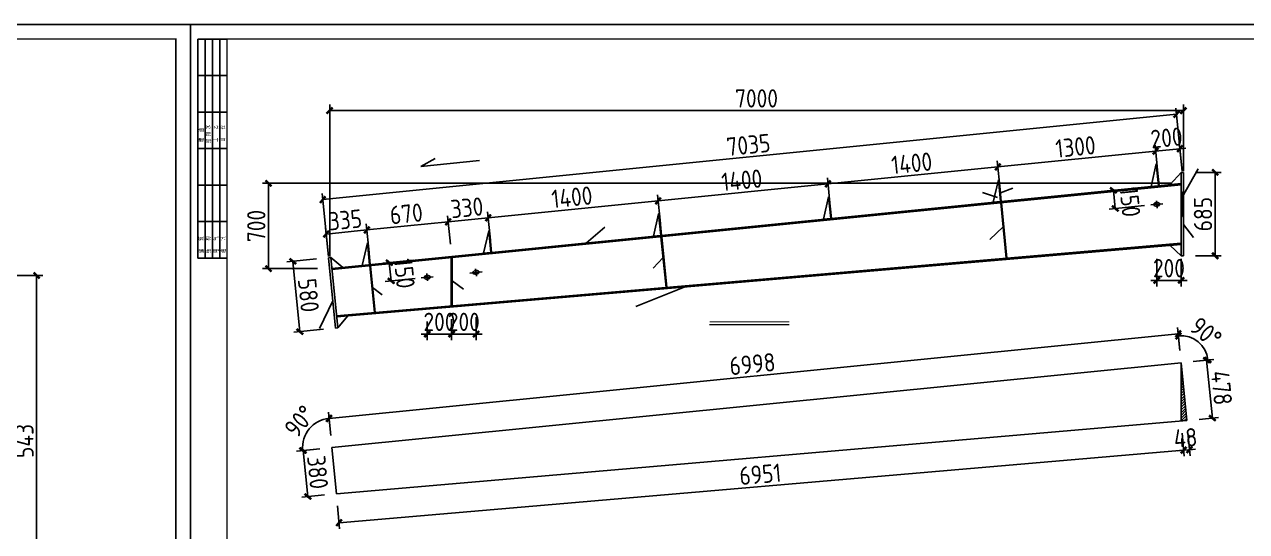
# Model space of a CAD drawing. Extents: x -41778 to 305453, y -85562 to 95360.
# Drawn here: x 130352 to 150394, y -46390 to -38070 of the extents above; entities that cross this region are included whole.
import ezdxf

# ---------------------------------------------------------------- set-up
doc = ezdxf.new("R2010")
doc.units = 0
doc.header["$LTSCALE"] = 1000
doc.header["$MEASUREMENT"] = 0
doc.layers.add('_TCH_MASK', color=7, linetype='Continuous')
doc.layers.add('PUB_TITLE', color=4, linetype='Continuous')
doc.styles.get("Standard").update_dxf_attribs({"font": 'gbenor.shx', "bigfont": 'gbcbig.shx'})
doc.dimstyles.get("Standard").update_dxf_attribs({"dimscale": 100, "dimtxt": 3.5, "dimasz": 1, "dimexe": 2.5, "dimexo": 3, "dimgap": 1.5, "dimtad": 1, "dimdec": 0, "dimzin": 0, "dimdsep": 46, "dimtxsty": 'Standard', "dimblk": 'ARCHTICK', "dimcen": 0.09, "dimadec": 0, "dimazin": 0, "dimtfac": 1, "dimtdec": 0, "dimtix": 1, "dimtmove": 2, "dimatfit": 3, "dimfxl": 1, "dimtolj": 1, "dimtzin": 0, "dimarcsym": 0})

# ---------------------------------------------------------------- blocks, each defined once
blk = doc.blocks.new('$titleblk$00000095')
for p, q in [((-150, 20), (-150, 0)), ((-150, 20), (0, 20)), ((-125, 20), (-125, 0)), ((-100, 20), (-100, 0)), ((-75, 20), (-75, 0)), ((-75, 20), (-75, 0)), ((-50, 20), (-50, 0)), ((-25, 20), (-25, 0)), ((0, 20), (0, 0)), ((-150, 15), (-75, 15)), ((-150, 10), (-75, 10)), ((-75, 15), (0, 15)), ((-75, 10), (0, 10)), ((-150, 5), (-75, 5)), ((-75, 5), (0, 5))]:
    blk.add_line(p, q)
at = {"width": 0.8}
for s, p in [('建   筑', (-146.45, 15.65)), ('暖  通', (-70.35, 15.73)), ('结   构', (-146.45, 10.91)), ('电   气', (-146.45, 5.65)), ('给 排 水', (-71.03, 10.9)), ('工   艺', (-70.35, 6.13)), ('通   讯', (-146.45, 0.88)), ('自   控', (-70.35, 1.24))]:
    blk.add_text(s, height=3.509, dxfattribs=at).set_placement(p)
blk = doc.blocks.new('新块')
at = {"layer": 'PUB_TITLE'}
blk.add_lwpolyline([(-47560, 0), (0, 0), (0, 33640), (-47560, 33640)], close=True, dxfattribs=at)
at = {"layer": 'PUB_TITLE', "const_width": 40}
blk.add_lwpolyline([(-46560, 400), (-400, 400), (-400, 33240), (-46560, 33240)], close=True, dxfattribs=at)
at = {"layer": 'PUB_TITLE', "xscale": 40, "yscale": 40, "zscale": 40, "rotation": 90}
blk.add_blockref('$titleblk$00000095', (-46560, 33240), dxfattribs=at)
for tag, p in [('审定人', (-8147, 838)), ('审核人', (-8147, 641)), ('设计负责人', (-6745, 649)), ('校对', (-6621, 837)), ('工程名称', (-5026, 781)), ('图名', (-3347, 649)), ('日期', (-905, 632)), ('阶段', (-810, 832)), ('项目负责人', (-8228, 444)), ('设计人', (-6659, 447)), ('项目名称', (-5026, 479)), ('图号', (-1657, 502)), ('比例', (-810, 446))]:
    blk.add_attdef(tag, p, '', height=120)
blk = doc.blocks.new('_ArchTick')
at = {"color": 0, "linetype": 'ByBlock', "const_width": 0.4}
blk.add_lwpolyline([(-0.5, -0.5), (0.5, 0.5)], dxfattribs=at)
blk = doc.blocks.new('*D322')
at = {"layer": '_TCH_MASK', "color": 0, "lineweight": -2}
for p, q in [((129886, -42189), (130652, -42189)), ((130552, -47619), (130552, -42189)), ((129886, -47619), (130652, -47619))]:
    blk.add_line(p, q, dxfattribs=at)
at = {"layer": 'Defpoints', "color": 0}
for p in [(129686, -42189), (130552, -42189), (129686, -47619)]:
    blk.add_point(p, dxfattribs=at)
at = {"layer": '_TCH_MASK', "color": 0, "lineweight": -2, "xscale": 100, "yscale": 100, "zscale": 100}
for p, rotation in [((130552, -42189), 90), ((130552, -47619), 270)]:
    blk.add_blockref('_ArchTick', p, dxfattribs=dict(at, rotation=rotation))
at = {"layer": '_TCH_MASK', "color": 0, "lineweight": 15, "insert": (130352, -44904), "char_height": 300, "attachment_point": 5, "rotation": 90}
blk.add_mtext('\\A1;543', dxfattribs=at)
blk = doc.blocks.new('*D323')
at = {"layer": '_TCH_MASK', "color": 0, "lineweight": -2}
for p, q in [((149338, -40478), (149235, -39446)), ((149245, -39545), (135245, -40945)), ((135338, -41878), (135235, -40846))]:
    blk.add_line(p, q, dxfattribs=at)
at = {"layer": 'Defpoints', "color": 0}
for p in [(149358, -40677), (135245, -40945), (135358, -42077)]:
    blk.add_point(p, dxfattribs=at)
at = {"layer": '_TCH_MASK', "color": 0, "lineweight": -2, "xscale": 100, "yscale": 100, "zscale": 100}
for p, rotation in [((149245, -39545), 5.71059313750359), ((135245, -40945), 185.7105931375036)]:
    blk.add_blockref('_ArchTick', p, dxfattribs=dict(at, rotation=rotation))
at = {"layer": '_TCH_MASK', "color": 0, "lineweight": 15, "insert": (142225, -40046), "char_height": 300, "attachment_point": 5, "rotation": 5.7106}
blk.add_mtext('\\A1;7035', dxfattribs=at)
blk = doc.blocks.new('*D324')
at = {"layer": '_TCH_MASK', "color": 0, "lineweight": -2}
for p, q in [((135338, -41878), (135291, -41409)), ((135301, -41509), (135968, -41442)), ((136005, -41812), (135958, -41343))]:
    blk.add_line(p, q, dxfattribs=at)
at = {"layer": 'Defpoints', "color": 0}
for p in [(135968, -41442), (135358, -42077), (136024, -42011)]:
    blk.add_point(p, dxfattribs=at)
at = {"layer": '_TCH_MASK', "color": 0, "lineweight": -2, "xscale": 100, "yscale": 100, "zscale": 100}
for p, rotation in [((135301, -41509), 185.7105931375009), ((135968, -41442), 5.71059313750088)]:
    blk.add_blockref('_ArchTick', p, dxfattribs=dict(at, rotation=rotation))
at = {"layer": '_TCH_MASK', "color": 0, "lineweight": 15, "insert": (135614, -41277), "char_height": 300, "attachment_point": 5, "rotation": 5.7106}
blk.add_mtext('\\A1;335', dxfattribs=at)
blk = doc.blocks.new('*D325')
at = {"layer": '_TCH_MASK', "color": 0, "lineweight": -2}
for p, q in [((137338, -41678), (137291, -41209)), ((136005, -41812), (135958, -41343)), ((135968, -41442), (137301, -41309))]:
    blk.add_line(p, q, dxfattribs=at)
at = {"layer": 'Defpoints', "color": 0}
for p in [(137301, -41309), (137358, -41877), (136024, -42011)]:
    blk.add_point(p, dxfattribs=at)
at = {"layer": '_TCH_MASK', "color": 0, "lineweight": -2, "xscale": 100, "yscale": 100, "zscale": 100}
for p, rotation in [((137301, -41309), 5.710593137473629), ((135968, -41442), 185.7105931374736)]:
    blk.add_blockref('_ArchTick', p, dxfattribs=dict(at, rotation=rotation))
at = {"layer": '_TCH_MASK', "color": 0, "lineweight": 15, "insert": (136614, -41177), "char_height": 300, "attachment_point": 5, "rotation": 5.7106}
blk.add_mtext('\\A1;670', dxfattribs=at)
blk = doc.blocks.new('*D326')
at = {"layer": '_TCH_MASK', "color": 0, "lineweight": -2}
for p, q in [((137338, -41678), (137291, -41209)), ((137301, -41309), (137958, -41243)), ((137995, -41612), (137948, -41144))]:
    blk.add_line(p, q, dxfattribs=at)
at = {"layer": 'Defpoints', "color": 0}
for p in [(137958, -41243), (137358, -41877), (138014, -41812)]:
    blk.add_point(p, dxfattribs=at)
at = {"layer": '_TCH_MASK', "color": 0, "lineweight": -2, "xscale": 100, "yscale": 100, "zscale": 100}
for p, rotation in [((137301, -41309), 185.7105931374736), ((137958, -41243), 5.710593137473629)]:
    blk.add_blockref('_ArchTick', p, dxfattribs=dict(at, rotation=rotation))
at = {"layer": '_TCH_MASK', "color": 0, "lineweight": 15, "insert": (137609, -41077), "char_height": 300, "attachment_point": 5, "rotation": 5.7106}
blk.add_mtext('\\A1;330', dxfattribs=at)
blk = doc.blocks.new('*D327')
at = {"layer": '_TCH_MASK', "color": 0, "lineweight": -2}
for p, q in [((140781, -41334), (140734, -40865)), ((137958, -41243), (140744, -40965)), ((137995, -41612), (137948, -41144))]:
    blk.add_line(p, q, dxfattribs=at)
at = {"layer": 'Defpoints', "color": 0}
for p in [(140744, -40965), (140801, -41533), (138014, -41812)]:
    blk.add_point(p, dxfattribs=at)
at = {"layer": '_TCH_MASK', "color": 0, "lineweight": -2, "xscale": 100, "yscale": 100, "zscale": 100}
for p, rotation in [((140744, -40965), 5.710593137473629), ((137958, -41243), 185.7105931374736)]:
    blk.add_blockref('_ArchTick', p, dxfattribs=dict(at, rotation=rotation))
at = {"layer": '_TCH_MASK', "color": 0, "lineweight": 15, "insert": (139331, -40905), "char_height": 300, "attachment_point": 5, "rotation": 5.7106}
blk.add_mtext('\\A1;1400', dxfattribs=at)
blk = doc.blocks.new('*D328')
at = {"layer": '_TCH_MASK', "color": 0, "lineweight": -2}
for p, q in [((143567, -41055), (143520, -40587)), ((140781, -41334), (140734, -40865)), ((140744, -40965), (143530, -40686))]:
    blk.add_line(p, q, dxfattribs=at)
at = {"layer": 'Defpoints', "color": 0}
for p in [(143530, -40686), (143587, -41254), (140801, -41533)]:
    blk.add_point(p, dxfattribs=at)
at = {"layer": '_TCH_MASK', "color": 0, "lineweight": -2, "xscale": 100, "yscale": 100, "zscale": 100}
for p, rotation in [((143530, -40686), 5.710593137473629), ((140744, -40965), 185.7105931374736)]:
    blk.add_blockref('_ArchTick', p, dxfattribs=dict(at, rotation=rotation))
at = {"layer": '_TCH_MASK', "color": 0, "lineweight": 15, "insert": (142117, -40626), "char_height": 300, "attachment_point": 5, "rotation": 5.7106}
blk.add_mtext('\\A1;1400', dxfattribs=at)
blk = doc.blocks.new('*D329')
at = {"layer": '_TCH_MASK', "color": 0, "lineweight": -2}
for p, q in [((143530, -40686), (146316, -40408)), ((146353, -40777), (146306, -40308)), ((143567, -41055), (143520, -40587))]:
    blk.add_line(p, q, dxfattribs=at)
at = {"layer": 'Defpoints', "color": 0}
for p in [(146316, -40408), (146373, -40976), (143587, -41254)]:
    blk.add_point(p, dxfattribs=at)
at = {"layer": '_TCH_MASK', "color": 0, "lineweight": -2, "xscale": 100, "yscale": 100, "zscale": 100}
for p, rotation in [((146316, -40408), 5.710593137473629), ((143530, -40686), 185.7105931374736)]:
    blk.add_blockref('_ArchTick', p, dxfattribs=dict(at, rotation=rotation))
at = {"layer": '_TCH_MASK', "color": 0, "lineweight": 15, "insert": (144903, -40348), "char_height": 300, "attachment_point": 5, "rotation": 5.7106}
blk.add_mtext('\\A1;1400', dxfattribs=at)
blk = doc.blocks.new('*D330')
at = {"layer": '_TCH_MASK', "color": 0, "lineweight": -2}
for p, q in [((148940, -40518), (148893, -40049)), ((146316, -40408), (148903, -40149)), ((146353, -40777), (146306, -40308))]:
    blk.add_line(p, q, dxfattribs=at)
at = {"layer": 'Defpoints', "color": 0}
for p in [(148903, -40149), (148960, -40717), (146373, -40976)]:
    blk.add_point(p, dxfattribs=at)
at = {"layer": '_TCH_MASK', "color": 0, "lineweight": -2, "xscale": 100, "yscale": 100, "zscale": 100}
for p, rotation in [((148903, -40149), 5.710593137473629), ((146316, -40408), 185.7105931374736)]:
    blk.add_blockref('_ArchTick', p, dxfattribs=dict(at, rotation=rotation))
at = {"layer": '_TCH_MASK', "color": 0, "lineweight": 15, "insert": (147590, -40079), "char_height": 300, "attachment_point": 5, "rotation": 5.7106}
blk.add_mtext('\\A1;1300', dxfattribs=at)
blk = doc.blocks.new('*D331')
at = {"layer": '_TCH_MASK', "color": 0, "lineweight": -2}
for p, q in [((148940, -40518), (148893, -40049)), ((149338, -40478), (149291, -40009)), ((148903, -40149), (148804, -40159)), ((148903, -40149), (149301, -40109)), ((149301, -40109), (149401, -40099))]:
    blk.add_line(p, q, dxfattribs=at)
at = {"layer": 'Defpoints', "color": 0}
for p in [(149301, -40109), (149358, -40677), (148960, -40717)]:
    blk.add_point(p, dxfattribs=at)
at = {"layer": '_TCH_MASK', "color": 0, "lineweight": -2, "xscale": 100, "yscale": 100, "zscale": 100}
for p, rotation in [((148903, -40149), 5.710593137473614), ((149301, -40109), 185.7105931374736)]:
    blk.add_blockref('_ArchTick', p, dxfattribs=dict(at, rotation=rotation))
at = {"layer": '_TCH_MASK', "color": 0, "lineweight": 15, "insert": (149082, -39930), "char_height": 300, "attachment_point": 5, "rotation": 5.7106}
blk.add_mtext('\\A1;200', dxfattribs=at)
blk = doc.blocks.new('*D332')
at = {"layer": '_TCH_MASK', "color": 0, "lineweight": -2}
for p, q in [((135141, -41918), (134654, -41967)), ((134869, -43111), (134754, -41957)), ((135256, -43072), (134770, -43121))]:
    blk.add_line(p, q, dxfattribs=at)
at = {"layer": 'Defpoints', "color": 0}
for p in [(134754, -41957), (135340, -41898), (135455, -43052)]:
    blk.add_point(p, dxfattribs=at)
at = {"layer": '_TCH_MASK', "color": 0, "lineweight": -2, "xscale": 100, "yscale": 100, "zscale": 100}
for p, rotation in [((134754, -41957), 95.71059313750365), ((134869, -43111), 275.7105931375036)]:
    blk.add_blockref('_ArchTick', p, dxfattribs=dict(at, rotation=rotation))
at = {"layer": '_TCH_MASK', "color": 0, "lineweight": 15, "insert": (135011, -42514), "char_height": 300, "attachment_point": 5, "rotation": 275.7106}
blk.add_mtext('\\A1;580', dxfattribs=at)
blk = doc.blocks.new('*D333')
at = {"layer": '_TCH_MASK', "color": 0, "lineweight": -2}
for p, q in [((149558, -40497), (149980, -40497)), ((149880, -41867), (149880, -40497)), ((149558, -41867), (149980, -41867))]:
    blk.add_line(p, q, dxfattribs=at)
at = {"layer": 'Defpoints', "color": 0}
for p in [(149358, -40497), (149880, -40497), (149358, -41867)]:
    blk.add_point(p, dxfattribs=at)
at = {"layer": '_TCH_MASK', "color": 0, "lineweight": -2, "xscale": 100, "yscale": 100, "zscale": 100}
for p, rotation in [((149880, -40497), 90), ((149880, -41867), 270)]:
    blk.add_blockref('_ArchTick', p, dxfattribs=dict(at, rotation=rotation))
at = {"layer": '_TCH_MASK', "color": 0, "lineweight": 15, "insert": (149680, -41182), "char_height": 300, "attachment_point": 5, "rotation": 90}
blk.add_mtext('\\A1;685', dxfattribs=at)
blk = doc.blocks.new('*D334')
at = {"layer": '_TCH_MASK', "color": 0, "lineweight": -2}
for p, q in [((136958, -42943), (136958, -43250)), ((137358, -42908), (137358, -43250)), ((136958, -43150), (136858, -43150)), ((136958, -43150), (137358, -43150)), ((137358, -43150), (137458, -43150))]:
    blk.add_line(p, q, dxfattribs=at)
at = {"layer": 'Defpoints', "color": 0}
for p in [(136958, -42743), (137358, -42708), (137358, -43150)]:
    blk.add_point(p, dxfattribs=at)
at = {"layer": '_TCH_MASK', "color": 0, "lineweight": -2, "xscale": 100, "yscale": 100, "zscale": 100}
blk.add_blockref('_ArchTick', (136958, -43150), dxfattribs=at)
at = {"layer": '_TCH_MASK', "color": 0, "lineweight": -2, "xscale": 100, "yscale": 100, "zscale": 100, "rotation": 180}
blk.add_blockref('_ArchTick', (137358, -43150), dxfattribs=at)
at = {"layer": '_TCH_MASK', "color": 0, "lineweight": 15, "insert": (137158, -42950), "char_height": 300, "attachment_point": 5}
blk.add_mtext('\\A1;200', dxfattribs=at)
blk = doc.blocks.new('*D335')
at = {"layer": '_TCH_MASK', "color": 0, "lineweight": -2}
for p, q in [((137758, -42874), (137758, -43250)), ((137358, -42908), (137358, -43250)), ((137358, -43150), (137258, -43150)), ((137358, -43150), (137758, -43150)), ((137758, -43150), (137858, -43150))]:
    blk.add_line(p, q, dxfattribs=at)
at = {"layer": 'Defpoints', "color": 0}
for p in [(137758, -42674), (137358, -42708), (137758, -43150)]:
    blk.add_point(p, dxfattribs=at)
at = {"layer": '_TCH_MASK', "color": 0, "lineweight": -2, "xscale": 100, "yscale": 100, "zscale": 100}
blk.add_blockref('_ArchTick', (137358, -43150), dxfattribs=at)
at = {"layer": '_TCH_MASK', "color": 0, "lineweight": -2, "xscale": 100, "yscale": 100, "zscale": 100, "rotation": 180}
blk.add_blockref('_ArchTick', (137758, -43150), dxfattribs=at)
at = {"layer": '_TCH_MASK', "color": 0, "lineweight": 15, "insert": (137558, -42950), "char_height": 300, "attachment_point": 5}
blk.add_mtext('\\A1;200', dxfattribs=at)
blk = doc.blocks.new('*D336')
at = {"layer": '_TCH_MASK', "color": 0, "lineweight": -2}
for p, q in [((136729, -41940), (136237, -41989)), ((136366, -42278), (136336, -41979)), ((136759, -42239), (136267, -42288))]:
    blk.add_line(p, q, dxfattribs=at)
at = {"layer": 'Defpoints', "color": 0}
for p in [(136336, -41979), (136928, -41920), (136958, -42219)]:
    blk.add_point(p, dxfattribs=at)
at = {"layer": '_TCH_MASK', "color": 0, "lineweight": -2, "xscale": 100, "yscale": 100, "zscale": 100}
for p, rotation in [((136336, -41979), 95.71059313750197), ((136366, -42278), 275.710593137502)]:
    blk.add_blockref('_ArchTick', p, dxfattribs=dict(at, rotation=rotation))
at = {"layer": '_TCH_MASK', "color": 0, "lineweight": 15, "insert": (136585, -42156), "char_height": 300, "attachment_point": 5, "rotation": 275.7106}
blk.add_mtext('\\A1;150', dxfattribs=at)
blk = doc.blocks.new('*D337')
at = {"layer": '_TCH_MASK', "color": 0, "lineweight": -2}
for p, q in [((148922, -41915), (148922, -42369)), ((149322, -41915), (149322, -42369)), ((148922, -42269), (148822, -42269)), ((148922, -42269), (149322, -42269)), ((149322, -42269), (149422, -42269))]:
    blk.add_line(p, q, dxfattribs=at)
at = {"layer": 'Defpoints', "color": 0}
for p in [(148922, -41715), (149322, -41715), (149322, -42269)]:
    blk.add_point(p, dxfattribs=at)
at = {"layer": '_TCH_MASK', "color": 0, "lineweight": -2, "xscale": 100, "yscale": 100, "zscale": 100}
blk.add_blockref('_ArchTick', (148922, -42269), dxfattribs=at)
at = {"layer": '_TCH_MASK', "color": 0, "lineweight": -2, "xscale": 100, "yscale": 100, "zscale": 100, "rotation": 180}
blk.add_blockref('_ArchTick', (149322, -42269), dxfattribs=at)
at = {"layer": '_TCH_MASK', "color": 0, "lineweight": 15, "insert": (149122, -42069), "char_height": 300, "attachment_point": 5}
blk.add_mtext('\\A1;200', dxfattribs=at)
blk = doc.blocks.new('*D338')
at = {"layer": '_TCH_MASK', "color": 0, "lineweight": -2}
for p, q in [((148693, -40744), (148111, -40802)), ((148241, -41090), (148211, -40792)), ((148723, -41042), (148141, -41100))]:
    blk.add_line(p, q, dxfattribs=at)
at = {"layer": 'Defpoints', "color": 0}
for p in [(148211, -40792), (148892, -40724), (148922, -41022)]:
    blk.add_point(p, dxfattribs=at)
at = {"layer": '_TCH_MASK', "color": 0, "lineweight": -2, "xscale": 100, "yscale": 100, "zscale": 100}
for p, rotation in [((148211, -40792), 95.71059313750158), ((148241, -41090), 275.7105931375016)]:
    blk.add_blockref('_ArchTick', p, dxfattribs=dict(at, rotation=rotation))
at = {"layer": '_TCH_MASK', "color": 0, "lineweight": 15, "insert": (148484, -40984), "char_height": 300, "attachment_point": 5, "rotation": 275.7106}
blk.add_mtext('\\A1;150', dxfattribs=at)
blk = doc.blocks.new('*D339')
at = {"layer": '_TCH_MASK', "color": 0, "lineweight": -2}
for p, q in [((135358, -41877), (135358, -39384)), ((149358, -40477), (149358, -39384)), ((135358, -39484), (149358, -39484))]:
    blk.add_line(p, q, dxfattribs=at)
at = {"layer": 'Defpoints', "color": 0}
for p in [(149358, -39484), (149358, -40677), (135358, -42077)]:
    blk.add_point(p, dxfattribs=at)
at = {"layer": '_TCH_MASK', "color": 0, "lineweight": -2, "xscale": 100, "yscale": 100, "zscale": 100, "rotation": 180}
blk.add_blockref('_ArchTick', (135358, -39484), dxfattribs=at)
at = {"layer": '_TCH_MASK', "color": 0, "lineweight": -2, "xscale": 100, "yscale": 100, "zscale": 100}
blk.add_blockref('_ArchTick', (149358, -39484), dxfattribs=at)
at = {"layer": '_TCH_MASK', "color": 0, "lineweight": 15, "insert": (142358, -39284), "char_height": 300, "attachment_point": 5}
blk.add_mtext('\\A1;7000', dxfattribs=at)
blk = doc.blocks.new('*D340')
at = {"layer": '_TCH_MASK', "color": 0, "lineweight": -2}
for p, q in [((149158, -40677), (134255, -40677)), ((134355, -40677), (134355, -42077)), ((135158, -42077), (134255, -42077))]:
    blk.add_line(p, q, dxfattribs=at)
at = {"layer": 'Defpoints', "color": 0}
for p in [(149358, -40677), (134355, -42077), (135358, -42077)]:
    blk.add_point(p, dxfattribs=at)
at = {"layer": '_TCH_MASK', "color": 0, "lineweight": -2, "xscale": 100, "yscale": 100, "zscale": 100}
for p, rotation in [((134355, -40677), 90), ((134355, -42077), 270)]:
    blk.add_blockref('_ArchTick', p, dxfattribs=dict(at, rotation=rotation))
at = {"layer": '_TCH_MASK', "color": 0, "lineweight": 15, "insert": (134155, -41377), "char_height": 300, "attachment_point": 5, "rotation": 90}
blk.add_mtext('\\A1;700', dxfattribs=at)
blk = doc.blocks.new('*D341')
at = {"layer": '_TCH_MASK', "color": 0, "lineweight": -2}
for p, q in [((149302, -43420), (149264, -43045)), ((135348, -44537), (149274, -43145)), ((135376, -44813), (135338, -44438))]:
    blk.add_line(p, q, dxfattribs=at)
at = {"layer": 'Defpoints', "color": 0}
for p in [(149274, -43145), (149322, -43619), (135396, -45012)]:
    blk.add_point(p, dxfattribs=at)
at = {"layer": '_TCH_MASK', "color": 0, "lineweight": -2, "xscale": 100, "yscale": 100, "zscale": 100}
for p, rotation in [((149274, -43145), 5.710593137499696), ((135348, -44537), 185.7105931374997)]:
    blk.add_blockref('_ArchTick', p, dxfattribs=dict(at, rotation=rotation))
at = {"layer": '_TCH_MASK', "color": 0, "lineweight": 15, "insert": (142291, -43642), "char_height": 300, "attachment_point": 5, "rotation": 5.7106}
blk.add_mtext('\\A1;6998', dxfattribs=at)
blk = doc.blocks.new('*D342')
at = {"layer": '_TCH_MASK', "color": 0, "lineweight": -2}
for p, q in [((135197, -45032), (134825, -45069)), ((135000, -45816), (134924, -45059)), ((135272, -45789), (134900, -45826))]:
    blk.add_line(p, q, dxfattribs=at)
at = {"layer": 'Defpoints', "color": 0}
for p in [(134924, -45059), (135396, -45012), (135471, -45769)]:
    blk.add_point(p, dxfattribs=at)
at = {"layer": '_TCH_MASK', "color": 0, "lineweight": -2, "xscale": 100, "yscale": 100, "zscale": 100}
for p, rotation in [((134924, -45059), 95.71059313749835), ((135000, -45816), 275.7105931374983)]:
    blk.add_blockref('_ArchTick', p, dxfattribs=dict(at, rotation=rotation))
at = {"layer": '_TCH_MASK', "color": 0, "lineweight": 15, "insert": (135161, -45418), "char_height": 300, "attachment_point": 5, "rotation": 275.7106}
blk.add_mtext('\\A1;380', dxfattribs=at)
blk = doc.blocks.new('*D345')
at = {"layer": '_TCH_MASK', "color": 0, "lineweight": -2}
for p, q in [((149521, -43600), (149838, -43568)), ((149834, -44529), (149739, -43578)), ((149616, -44551), (149933, -44519))]:
    blk.add_line(p, q, dxfattribs=at)
at = {"layer": 'Defpoints', "color": 0}
for p in [(149322, -43619), (149739, -43578), (149417, -44571)]:
    blk.add_point(p, dxfattribs=at)
at = {"layer": '_TCH_MASK', "color": 0, "lineweight": -2, "xscale": 100, "yscale": 100, "zscale": 100}
for p, rotation in [((149739, -43578), 95.7105931374978), ((149834, -44529), 275.7105931374978)]:
    blk.add_blockref('_ArchTick', p, dxfattribs=dict(at, rotation=rotation))
at = {"layer": '_TCH_MASK', "color": 0, "lineweight": 15, "insert": (149985, -44033), "char_height": 300, "attachment_point": 5, "rotation": 275.7106}
blk.add_mtext('\\A1;478', dxfattribs=at)
blk = doc.blocks.new('*D346')
at = {"layer": '_TCH_MASK', "color": 0, "lineweight": -2}
for p, q in [((149339, -44778), (149371, -45155)), ((149434, -44770), (149467, -45147)), ((149363, -45055), (149263, -45064)), ((149458, -45047), (149363, -45055)), ((149458, -45047), (149558, -45039))]:
    blk.add_line(p, q, dxfattribs=at)
at = {"layer": 'Defpoints', "color": 0}
for p in [(149322, -44579), (149417, -44571), (149363, -45055)]:
    blk.add_point(p, dxfattribs=at)
at = {"layer": '_TCH_MASK', "color": 0, "lineweight": -2, "xscale": 100, "yscale": 100, "zscale": 100}
for p, rotation in [((149363, -45055), 4.910748881616737), ((149458, -45047), 184.9107488816168)]:
    blk.add_blockref('_ArchTick', p, dxfattribs=dict(at, rotation=rotation))
at = {"layer": '_TCH_MASK', "color": 0, "lineweight": 15, "insert": (149393, -44852), "char_height": 300, "attachment_point": 5, "rotation": 4.9107}
blk.add_mtext('\\A1;48', dxfattribs=at)
blk = doc.blocks.new('*D347')
at = {"layer": '_TCH_MASK', "color": 0, "lineweight": -2}
for p, q in [((149339, -44778), (149371, -45155)), ((149363, -45055), (135512, -46245)), ((135489, -45968), (135521, -46345))]:
    blk.add_line(p, q, dxfattribs=at)
at = {"layer": 'Defpoints', "color": 0}
for p in [(149322, -44579), (135471, -45769), (135512, -46245)]:
    blk.add_point(p, dxfattribs=at)
at = {"layer": '_TCH_MASK', "color": 0, "lineweight": -2, "xscale": 100, "yscale": 100, "zscale": 100}
for p, rotation in [((149363, -45055), 4.910748881620587), ((135512, -46245), 184.9107488816205)]:
    blk.add_blockref('_ArchTick', p, dxfattribs=dict(at, rotation=rotation))
at = {"layer": '_TCH_MASK', "color": 0, "lineweight": 15, "insert": (142420, -45451), "char_height": 300, "attachment_point": 5, "rotation": 4.9107}
blk.add_mtext('\\A1;6951', dxfattribs=at)
blk = doc.blocks.new('*D348')
at = {"layer": '_TCH_MASK', "color": 0, "lineweight": -2}
for p, q in [((135376, -44813), (135338, -44432)), ((135197, -45032), (134816, -45070))]:
    blk.add_line(p, q, dxfattribs=at)
blk.add_arc((135396, -45012), 483, 95.7106, 185.7106, dxfattribs=at)
at = {"layer": 'Defpoints', "color": 0}
for p in [(149322, -43619), (135114, -44620), (135396, -45012), (135396, -45012), (135471, -45769)]:
    blk.add_point(p, dxfattribs=at)
at = {"layer": '_TCH_MASK', "color": 0, "lineweight": -2, "xscale": 100, "yscale": 100, "zscale": 100}
for p, rotation in [((135348, -44532), 5.710593137498641), ((134915, -45060), 275.7105931374997)]:
    blk.add_blockref('_ArchTick', p, dxfattribs=dict(at, rotation=rotation))
at = {"layer": '_TCH_MASK', "color": 0, "lineweight": 15, "insert": (134867, -44580), "char_height": 300, "attachment_point": 5, "rotation": 50.7106}
blk.add_mtext('\\A1;90°', dxfattribs=at)
blk = doc.blocks.new('*D349')
at = {"layer": '_TCH_MASK', "color": 0, "lineweight": -2}
for p, q in [((149302, -43420), (149268, -43081)), ((149521, -43600), (149860, -43566))]:
    blk.add_line(p, q, dxfattribs=at)
blk.add_arc((149322, -43619), 441, 5.7106, 95.7106, dxfattribs=at)
at = {"layer": 'Defpoints', "color": 0}
for p in [(149680, -43362), (149322, -43619), (149322, -43619), (149417, -44571), (135396, -45012)]:
    blk.add_point(p, dxfattribs=at)
at = {"layer": '_TCH_MASK', "color": 0, "lineweight": -2, "xscale": 100, "yscale": 100, "zscale": 100}
for p, rotation in [((149278, -43181), 185.7105931374991), ((149761, -43576), 275.7105931374997)]:
    blk.add_blockref('_ArchTick', p, dxfattribs=dict(at, rotation=rotation))
at = {"layer": '_TCH_MASK', "color": 0, "lineweight": 15, "insert": (149728, -43123), "char_height": 300, "attachment_point": 5, "rotation": 320.7106}
blk.add_mtext('\\A1;90°', dxfattribs=at)

msp = doc.modelspace()

# ---------------------------------------------------------------- hatches: boundary and pattern name
h = msp.add_hatch()
h.set_pattern_fill('ANSI31', color=256, scale=20, style=0)
h.set_pattern_definition([(45, (-887.048, 3544.83), (-22.45064, 22.45064), [])])
h.paths.add_polyline_path([(149321.9, -44578.8), (149417, -44570.6), (149321.9, -43619.5)])

# ---------------------------------------------------------------- linework, layer by layer
for p, q in [((136854.2, -40399.4), (137086.8, -40271)), ((137813.5, -40303.4), (136854.2, -40399.4)), ((148828.6, -40730.1), (148912.1, -40359.9)), ((148924.1, -40358.7), (148912.1, -40359.9)), ((148912.1, -40359.9), (148948, -40718.2)), ((148959.9, -40717), (148924.1, -40358.7)), ((149337.9, -40903.1), (149601.9, -40438.2)), ((149321.9, -40680.8), (135393.7, -42073.6)), ((146241.5, -40988.8), (146325, -40618.7)), ((146337, -40617.5), (146325, -40618.7)), ((146325, -40618.7), (146360.9, -40976.9)), ((146372.8, -40975.7), (146337, -40617.5)), ((149141.9, -40698.8), (149321.9, -40497.2)), ((149321.9, -40497.2), (149321.9, -41867.2)), ((149321.9, -40497.2), (149357.9, -40497.2)), ((149357.9, -40497.2), (149357.9, -41867.2)), ((149357.9, -40677.2), (149357.9, -41677.2)), ((149321.9, -40700.9), (135395.7, -42093.5)), ((146310, -40908.5), (146064.9, -40830.3)), ((146358.5, -40832.7), (146564, -40758.1)), ((148948, -40718.2), (148828.6, -40730.1)), ((143455.4, -41267.4), (143538.9, -40897.3)), ((143550.9, -40896.1), (143538.9, -40897.3)), ((143538.9, -40897.3), (143574.8, -41255.5)), ((143586.7, -41254.3), (143550.9, -40896.1)), ((146360.9, -40976.9), (146241.5, -40988.8)), ((146362.9, -40996.8), (146453.8, -41906.6)), ((146465.8, -41905.6), (146374.8, -40995.6)), ((148822.4, -41032.2), (149021.4, -41012.3)), ((148915.9, -40962.6), (148927.9, -41082)), ((140669.2, -41546), (140752.8, -41175.9)), ((140764.8, -41174.7), (140752.8, -41175.9)), ((140752.8, -41175.9), (140788.7, -41534.1)), ((140800.6, -41532.9), (140764.8, -41174.7)), ((143574.8, -41255.5), (143455.4, -41267.4)), ((137883.1, -41824.6), (137966.7, -41454.5)), ((137978.7, -41453.3), (137966.7, -41454.5)), ((137966.7, -41454.5), (138002.5, -41812.7)), ((138014.5, -41811.5), (137978.7, -41453.3)), ((139564.6, -41656.5), (139872, -41398.2)), ((146402.2, -41390.1), (146183.4, -41596.7)), ((149357.9, -41352), (149526.9, -41566.2)), ((149321.9, -41660.2), (135471.4, -42850.2)), ((149321.9, -41680.3), (135473.4, -42870.1)), ((135893.1, -42023.6), (135976.7, -41653.5)), ((135988.6, -41652.3), (135976.7, -41653.5)), ((135976.7, -41653.5), (136012.5, -42011.7)), ((136024.4, -42010.5), (135988.6, -41652.3)), ((140788.7, -41534.1), (140669.2, -41546)), ((140790.6, -41554), (140873.8, -42386)), ((140885.8, -42385), (140802.6, -41552.8)), ((138002.5, -41812.7), (137883.1, -41824.6)), ((149141.9, -41695.7), (149321.9, -41867.2)), ((149321.9, -41867.2), (149357.9, -41867.2)), ((135340, -41898.1), (135375.8, -41894.5)), ((135455.4, -43052.3), (135340, -41898.1)), ((135491.2, -43048.7), (135375.8, -41894.5)), ((135375.8, -41894.5), (135572.8, -42055.7)), ((136012.5, -42011.7), (135893.1, -42023.6)), ((136014.5, -42031.6), (136091, -42797)), ((136103, -42795.9), (136026.4, -42030.4)), ((137349.9, -42688.8), (137349.9, -41898.1)), ((137365.9, -42687.4), (137365.9, -41896.5)), ((137751.9, -42079), (137763.9, -42198.4)), ((140824.8, -41895.3), (140663.1, -42069.4)), ((136858.4, -42228.6), (137057.4, -42208.7)), ((136951.9, -42159), (136963.9, -42278.4)), ((137365.9, -42275.6), (137551.1, -42411.3)), ((137658.4, -42148.6), (137857.4, -42128.7)), ((136061.9, -42385.2), (136220.3, -42508.1)), ((141169.3, -42380.7), (140377.2, -42696.9)), ((135410.5, -42603.1), (135191.9, -43059.6)), ((135491.2, -43048.7), (135652.7, -42854.7)), ((135455.4, -43052.3), (135491.2, -43048.7)), ((149321.9, -43619.5), (135395.7, -45012.1)), ((149321.9, -43619.5), (149321.9, -44578.8)), ((149417, -44570.6), (149321.9, -43619.5)), ((149417, -44570.6), (135471.4, -45768.8)), ((135471.4, -45768.8), (135395.7, -45012.1))]:
    msp.add_line(p, q)
msp.add_lwpolyline([(149321.9, -40820.8), (149337.9, -40820.8), (149337.9, -41220.8), (149321.9, -41220.8)], close=True)
for centre in [(148921.9, -41022.3), (136957.9, -42218.7), (137757.9, -42138.7)]:
    msp.add_ellipse(centre, major_axis=(49.8, 5), ratio=0.6)
at = {"layer": '_TCH_MASK', "lineweight": 15}
msp.add_line((141589.5, -42994.3), (142895.3, -42994.3), dxfattribs=at)
at = {"layer": '_TCH_MASK', "lineweight": 15, "const_width": 20}
msp.add_lwpolyline([(142895.3, -42949), (141589.5, -42949)], dxfattribs=at)

# ---------------------------------------------------------------- block references
at = {"layer": '_TCH_MASK', "color": 0, "lineweight": 15, "xscale": 0.5991881125373766, "yscale": 0.5991881125373766, "zscale": 0.5991881126365302}
for p in [(133075, -58227.2), (161572.4, -58227.2)]:
    msp.add_blockref('新块', p, dxfattribs=at)

# ---------------------------------------------------------------- dimensions: what is measured, and where the dimension line sits
at = {"layer": '_TCH_MASK', "lineweight": 15}
for base, p1, p2, picture, middle in [((149357.9, -39483.9), (135357.9, -42077.2), (149357.9, -40677.2), '*D339', (142357.9, -39283.9)), ((149321.9, -42269.1), (148921.9, -41714.6), (149321.9, -41714.6), '*D337', (149121.9, -42069.1)), ((137757.9, -43150.2), (137357.9, -42708.2), (137757.9, -42673.8), '*D335', (137557.9, -42950.2)), ((137357.9, -43150.2), (136957.9, -42742.6), (137357.9, -42708.2), '*D334', (137157.9, -42950.2))]:
    dim = msp.add_linear_dim(base=base, p1=p1, p2=p2, dimstyle='Standard', override={"dimtxt": 3, "dimexe": 1, "dimexo": 2, "dimgap": 0.5, "dimlfac": 0.5}, dxfattribs=at)
    dim.commit()
    dim.dimension.update_dxf_attribs({"geometry": picture, "text_midpoint": middle})
for p1, p2, distance, picture, middle in [((149357.9, -40677.2), (135357.9, -42077.2), -1137.5, '*D323', (142224.8, -40046.3)), ((149357.9, -41867.2), (149357.9, -40497.2), -522.3, '*D333', (149680.2, -41182.2)), ((135357.9, -42077.2), (136024.4, -42010.5), 571, '*D324', (135614.4, -41276.7)), ((135455.4, -43052.3), (135340, -41898.1), 589.1, '*D332', (135010.5, -42513.9)), ((135395.7, -45012.1), (149321.9, -43619.5), 477.1, '*D341', (142291.4, -43642.1)), ((149417, -44570.6), (149321.9, -43619.5), -419, '*D345', (149985.4, -44033.5)), ((149417, -44570.6), (149321.9, -44578.8), 478.3, '*D346', (149393.3, -44852)), ((135471.4, -45768.8), (135395.7, -45012.1), 473.8, '*D342', (135161.2, -45417.7))]:
    dim = msp.add_aligned_dim(p1=p1, p2=p2, distance=distance, dimstyle='Standard', override={"dimtxt": 3, "dimexe": 1, "dimexo": 2, "dimgap": 0.5, "dimlfac": 0.5}, dxfattribs=at)
    dim.commit()
    dim.dimension.update_dxf_attribs({"geometry": picture, "text_midpoint": middle})
for base, p1, p2, angle, override, picture, middle in [((148903.1, -40148.8), (146372.8, -40975.7), (148959.9, -40717), 185.71059, {"dimtxt": 3, "dimexe": 1, "dimexo": 2, "dimgap": 0.5, "dimlfac": 0.5}, '*D330', (147589.6, -40079.1)), ((149301.1, -40109), (148959.9, -40717), (149357.9, -40677.2), 185.71059, {"dimtxt": 3, "dimexe": 1, "dimexo": 2, "dimgap": 0.5, "dimlfac": 0.5}, '*D331', (149082.2, -39929.9)), ((146316, -40407.5), (143586.7, -41254.3), (146372.8, -40975.7), 185.71059, {"dimtxt": 3, "dimexe": 1, "dimexo": 2, "dimgap": 0.5, "dimlfac": 0.5}, '*D329', (144903, -40347.8)), ((143529.9, -40686.1), (140800.6, -41532.9), (143586.7, -41254.3), 185.71059, {"dimtxt": 3, "dimexe": 1, "dimexo": 2, "dimgap": 0.5, "dimlfac": 0.5}, '*D328', (142116.9, -40626.4)), ((134355.1, -42077.2), (149357.9, -40677.2), (135357.9, -42077.2), 90, {"dimtxt": 3, "dimexe": 1, "dimexo": 2, "dimgap": 0.5, "dimlfac": 0.5}, '*D340', (134155.1, -41377.2)), ((140743.8, -40964.7), (138014.5, -41811.5), (140800.6, -41532.9), 185.71059, {"dimtxt": 3, "dimexe": 1, "dimexo": 2, "dimgap": 0.5, "dimlfac": 0.5}, '*D327', (139330.8, -40905)), ((137957.7, -41243.3), (137357.9, -41877.2), (138014.5, -41811.5), 185.71059, {"dimtxt": 3, "dimexe": 1, "dimexo": 2, "dimgap": 0.5, "dimlfac": 0.5}, '*D326', (137609.5, -41077.2)), ((137301.1, -41309), (136024.4, -42010.5), (137357.9, -41877.2), 185.71059, {"dimtxt": 3, "dimexe": 1, "dimexo": 2, "dimgap": 0.5, "dimlfac": 0.5}, '*D325', (136614.4, -41176.7)), ((130551.5, -42188.9), (129686.4, -47618.9), (129686.4, -42188.9), 90, {"dimtxt": 3, "dimexe": 1, "dimexo": 2, "dimgap": 0.5, "dimlfac": 0.1}, '*D322', (130351.5, -44903.9)), ((135512.3, -46245.4), (149321.9, -44578.8), (135471.4, -45768.8), 4.91075, {"dimtxt": 3, "dimexe": 1, "dimexo": 2, "dimgap": 0.5, "dimlfac": 0.5}, '*D347', (142420.5, -45451.1))]:
    dim = msp.add_linear_dim(base=base, p1=p1, p2=p2, angle=angle, dimstyle='Standard', override=override, dxfattribs=at)
    dim.commit()
    dim.dimension.update_dxf_attribs({"geometry": picture, "text_midpoint": middle})
for base, p1, p2, picture, middle in [((148211, -40791.9), (148921.9, -41022.3), (148892.1, -40723.7), '*D338', (148483.8, -40983.6)), ((136336.4, -41979.3), (136957.9, -42218.7), (136928.1, -41920.1), '*D336', (136585.3, -42155.7))]:
    dim = msp.add_linear_dim(base=base, p1=p1, p2=p2, angle=95.71059, dimstyle='Standard', override={"dimtxt": 3, "dimexe": 1, "dimexo": 2, "dimgap": 0.5, "dimlfac": 0.5}, dxfattribs=at)
    dim.commit()
    dim.dimension.update_dxf_attribs({"geometry": picture, "text_midpoint": middle, "dimtype": 161})
for base, line2, picture, middle in [((149679.9, -43362.2), ((149417, -44570.6), (149321.9, -43619.5)), '*D349', (149727.7, -43123.5)), ((135113.9, -44620), ((135471.4, -45768.8), (135395.7, -45012.1)), '*D348', (134867.2, -44579.7))]:
    dim = msp.add_angular_dim_2l(base=base, line1=((149321.9, -43619.5), (135395.7, -45012.1)), line2=line2, dimstyle='Standard', override={"dimtxt": 3, "dimexe": 1, "dimexo": 2, "dimgap": 0.5, "dimlfac": 0.5}, dxfattribs=at)
    dim.commit()
    dim.dimension.update_dxf_attribs({"geometry": picture, "text_midpoint": middle})

doc.saveas('drawing.dxf')
